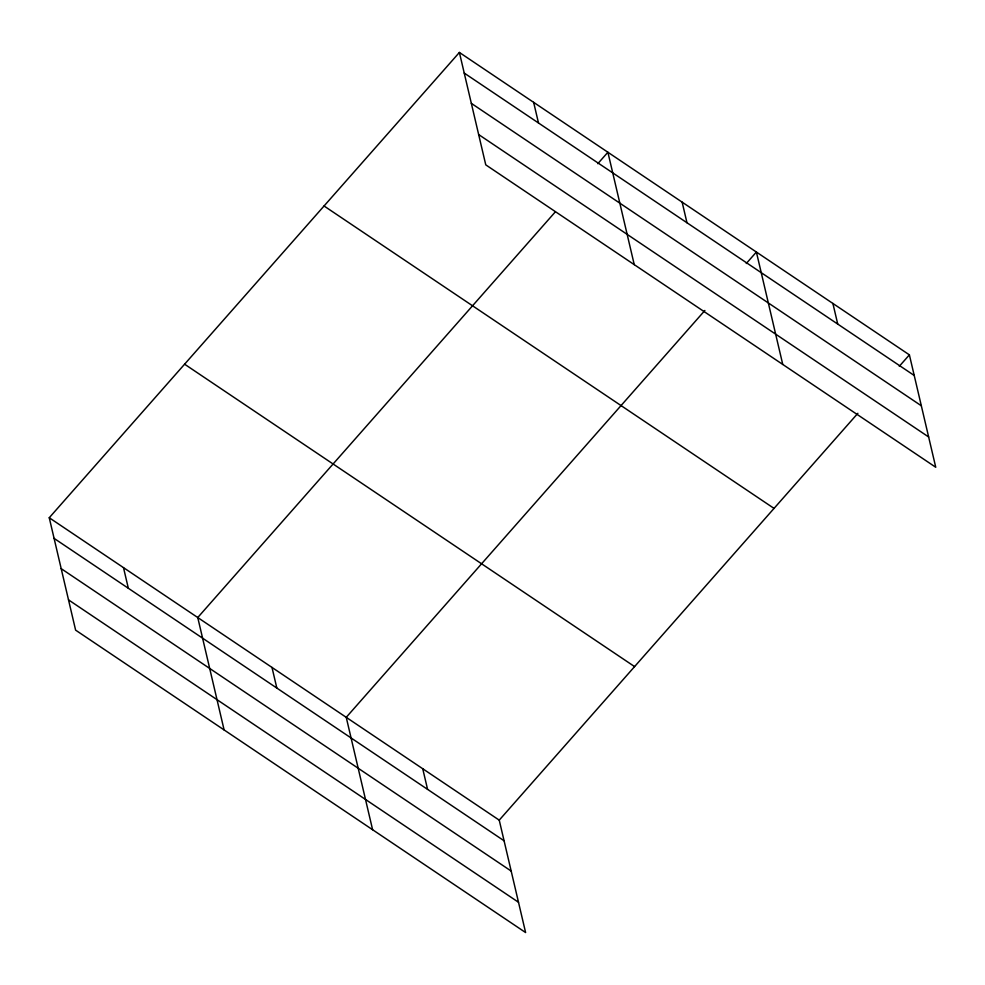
<?xml version="1.0" encoding="UTF-8"?>
<svg xmlns="http://www.w3.org/2000/svg" width="985" height="985" viewBox="0 0 985 985"><rect width="100%" height="100%" fill="white"/><g stroke="black" fill="none" stroke-linecap="round" stroke-linejoin="round"><path stroke-width="1.48" d="M49.25 517.741L499.235 820.148L525.608 932.549L75.611 630.141L49.25 517.741L459.392 52.451L909.389 354.859L935.75 467.259L485.765 164.852L459.392 52.451M555.368 211.824L197.751 617.533L224.112 729.947M597.796 163.695L607.893 152.244L634.254 264.645M704.878 310.472L346.24 717.326L372.613 829.739M746.285 263.5L756.394 252.037L782.755 364.438M499.235 820.148L857.873 413.294M899.28 366.309L909.389 354.859M464.231 73.075L914.228 375.482M471.335 103.363L921.332 405.771M478.661 134.563L928.646 436.971M324.053 205.988L774.038 508.395M184.601 364.191L634.586 666.599M54.089 538.376L504.086 840.784M61.193 568.653L511.178 871.06M68.507 599.865L518.504 902.272M832.891 303.442L837.73 324.077M682.137 202.134L686.976 222.77M533.648 102.341L538.487 122.977M422.737 768.743L427.576 789.367M271.995 667.436L276.834 688.059M123.494 567.631L128.333 588.267"/></g></svg>
